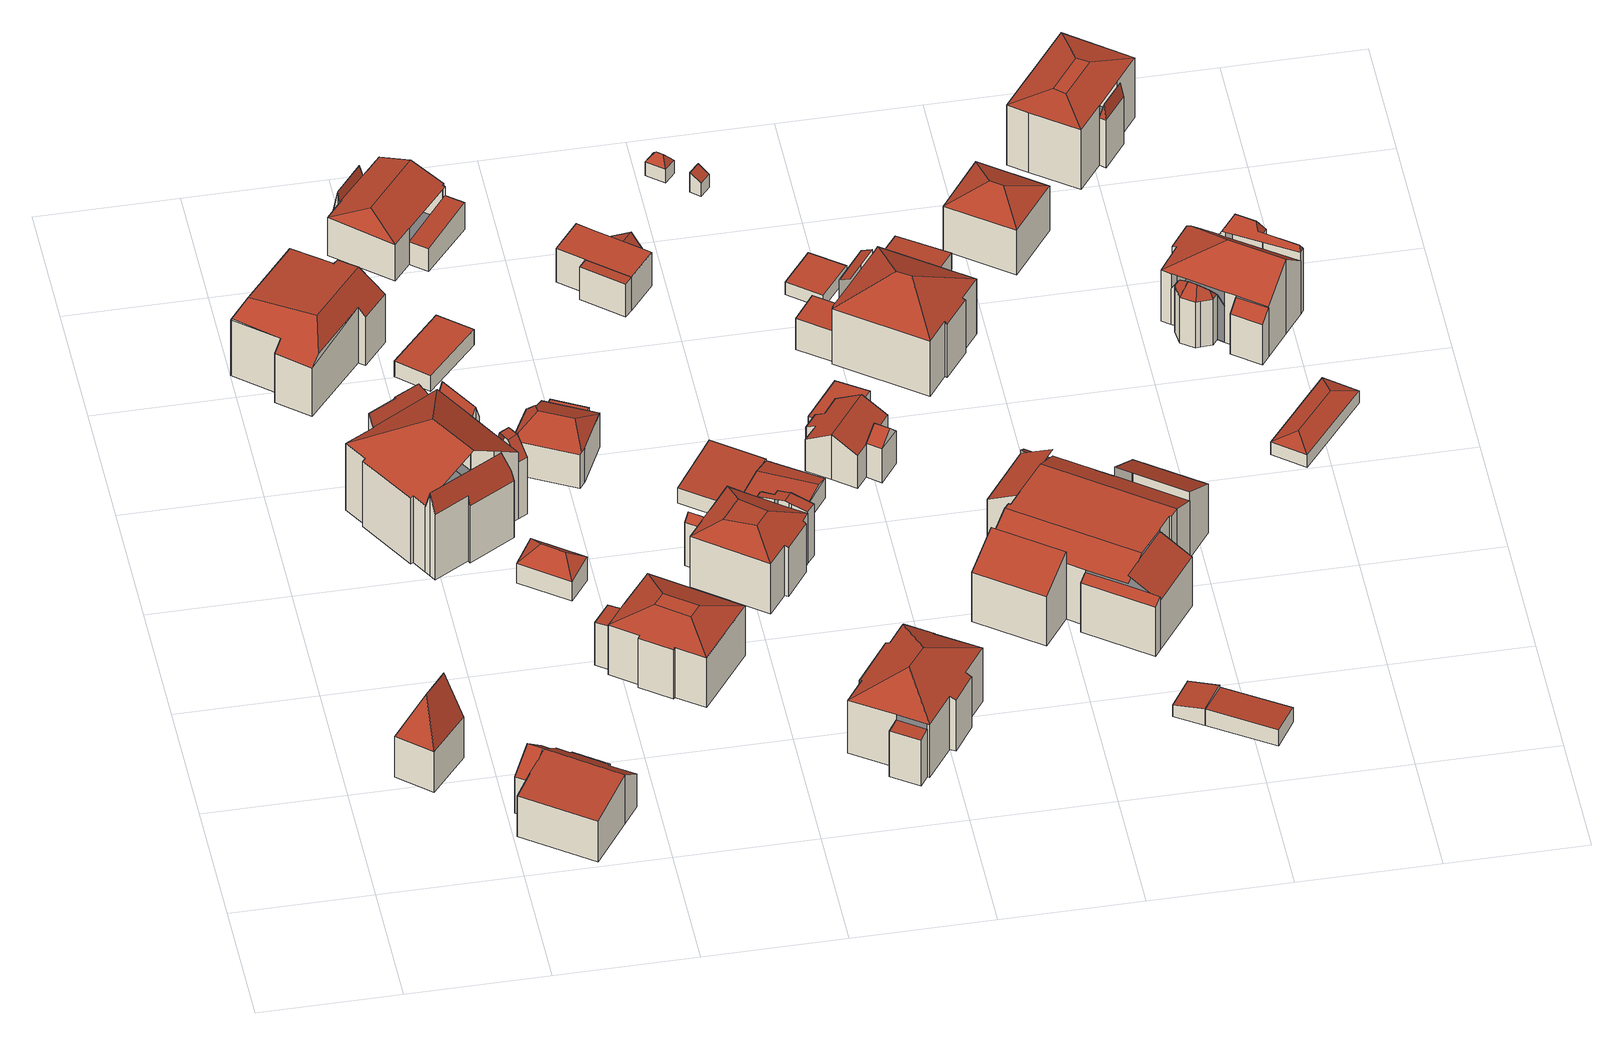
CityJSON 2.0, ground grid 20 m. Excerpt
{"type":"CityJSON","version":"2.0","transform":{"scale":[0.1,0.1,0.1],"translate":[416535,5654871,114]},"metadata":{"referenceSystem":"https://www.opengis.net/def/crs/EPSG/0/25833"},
"CityObjects":{
"building1":{"type":"Building","attributes":{"Dachtyp_tdc":"tdcFreeFormRoof","Gemeindeschluessel":14612000,"Dachneigung":64.94,"QualitaetDacherkennung":1,"Geometrietyp2DReferenz":"3000","measuredHeight":13.66,"function":"31001_9998","roofType":"5000"},"geometry":[{"type":"Solid","lod":"2","boundaries":[[[[0,1,2,3]],[[1,4,5,2]],[[4,6,7,5]],[[6,0,3,7]],[[8,9,6,4]],[[8,4,1]],[[9,8,1,0]],[[9,0,6]],[[3,2,5,7]]]],"semantics":{"surfaces":[{"type":"WallSurface"},{"type":"RoofSurface"},{"type":"GroundSurface"}],"values":[[0,0,0,0,1,1,1,0,2]]}}]},
"building2":{"type":"Building","attributes":{"Gemeindeschluessel":14612000,"Geometrietyp2DReferenz":"3000","function":"31001_9998","roofType":"9999"},"children":["building2-1","building2-2"]},
"building2-1":{"type":"BuildingPart","attributes":{"Dachtyp_tdc":"tdcGableRoof","Dachneigung":42.21,"QualitaetDacherkennung":59,"Geometrietyp2DReferenz":"3000","measuredHeight":9.26,"roofType":"3100"},"parents":["building2"],"geometry":[{"type":"MultiSurface","lod":"2","boundaries":[[[10,11,12,13]],[[11,14,15,12]],[[14,16,17,15]],[[16,18,19,17]],[[20,13,12,15,17,19,21]],[[14,11,10,22,23]],[[23,24,18,16,14]]],"semantics":{"surfaces":[{"type":"WallSurface"},{"type":"GroundSurface"},{"type":"RoofSurface"}],"values":[0,0,0,0,1,2,2]}}]},
"building2-2":{"type":"BuildingPart","attributes":{"Dachtyp_tdc":"tdcGableRoof","Dachneigung":10.33,"QualitaetDacherkennung":26,"Geometrietyp2DReferenz":"3000","measuredHeight":8.69,"roofType":"3100"},"parents":["building2"],"geometry":[{"type":"MultiSurface","lod":"2","boundaries":[[[25,26,27,19,18]],[[26,28,29,27]],[[28,30,31,29]],[[30,32,33,31]],[[32,34,35,33]],[[34,36,37,35]],[[36,38,39,37]],[[38,40,41,39]],[[40,42,10,13,41]],[[36,34,32,30,28,26,25,24,43]],[[43,44,22,42,40,38,36]],[[13,20,21,19,27,29,31,33,35,37,39,41]]],"semantics":{"surfaces":[{"type":"WallSurface"},{"type":"RoofSurface"},{"type":"GroundSurface"}],"values":[0,0,0,0,0,0,0,0,0,1,1,2]}}]},
"building3":{"type":"Building","attributes":{"Dachtyp_tdc":"tdcFreeFormRoof","Gemeindeschluessel":14612000,"Dachneigung":2.99,"QualitaetDacherkennung":47,"Geometrietyp2DReferenz":"3000","measuredHeight":12.77,"function":"31001_9998","roofType":"5000"},"geometry":[{"type":"Solid","lod":"2","boundaries":[[[[45,46,47,48]],[[46,49,50,47]],[[49,51,52,50]],[[51,53,54,52]],[[53,55,56,54]],[[55,57,58,56]],[[57,59,60,58]],[[59,61,62,60]],[[61,63,64,62]],[[63,65,66,64]],[[65,67,68,66]],[[67,69,70,68]],[[69,71,72,70]],[[71,45,48,72]],[[73,55,53,51,49,46,45,74,75]],[[76,61,59,77]],[[63,61,76,78,79,65]],[[67,79,78,75,74,71,69]],[[76,77,57,73,75,78]],[[45,71,74]],[[57,55,73]],[[59,57,77]],[[67,65,79]],[[48,47,50,52,54,56,58,60,62,64,66,68,70,72]]]],"semantics":{"surfaces":[{"type":"WallSurface"},{"type":"RoofSurface"},{"type":"GroundSurface"}],"values":[[0,0,0,0,0,0,0,0,0,0,0,0,0,0,1,1,1,1,1,0,0,0,0,2]]}}]},
"building4":{"type":"Building","attributes":{"Gemeindeschluessel":14612000,"Geometrietyp2DReferenz":"3000","function":"31001_9998","roofType":"9999"},"children":["building4-1","building4-2","building4-3","building4-4","building4-5"]},
"building4-1":{"type":"BuildingPart","attributes":{"Dachtyp_tdc":"tdcFreeFormRoof","Dachneigung":72.94,"QualitaetDacherkennung":24,"Geometrietyp2DReferenz":"3000","measuredHeight":14.84,"roofType":"5000"},"parents":["building4"],"geometry":[{"type":"MultiSurface","lod":"2","boundaries":[[[80,81,82,83]],[[81,84,85,82]],[[84,86,87,85]],[[86,88,89,87]],[[88,90,91,89]],[[90,92,93,91]],[[94,80,83,95]],[[90,88,86,84,81,80,96]],[[80,94,96]],[[94,97,92,90,96]],[[83,82,85,87,89,91,93,98,95]]],"semantics":{"surfaces":[{"type":"WallSurface"},{"type":"RoofSurface"},{"type":"GroundSurface"}],"values":[0,0,0,0,0,0,0,1,1,1,2]}}]},
"building4-2":{"type":"BuildingPart","attributes":{"Dachtyp_tdc":"tdcHipAndGableRoof","Dachneigung":30.31,"QualitaetDacherkennung":46,"Geometrietyp2DReferenz":"3000","measuredHeight":16.79,"roofType":"5000"},"parents":["building4"],"geometry":[{"type":"MultiSurface","lod":"2","boundaries":[[[99,100,94,95,101,102]],[[103,104,105,93,92]],[[104,106,107,105]],[[106,108,109,107]],[[108,110,111,109]],[[110,112,113,111]],[[112,114,115,113]],[[114,116,117,118,115]],[[119,120,121,122,123,124]],[[125,116,114,112,126]],[[112,110,108,106,104,103,127,126]],[[127,100,99,128,129,120,119,125,126]],[[101,95,98,93,105,107,109,111,113,115,118,130,131,123,122]]],"semantics":{"surfaces":[{"type":"WallSurface"},{"type":"RoofSurface"},{"type":"GroundSurface"}],"values":[0,0,0,0,0,0,0,0,0,1,1,1,2]}}]},
"building4-3":{"type":"BuildingPart","attributes":{"Dachtyp_tdc":"tdcFreeFormRoof","Dachneigung":62.61,"QualitaetDacherkennung":7,"Geometrietyp2DReferenz":"3000","measuredHeight":13.7,"roofType":"5000"},"parents":["building4"],"geometry":[{"type":"MultiSurface","lod":"2","boundaries":[[[117,132,133,118]],[[132,134,135,133]],[[134,136,137,135]],[[136,138,139,137]],[[138,140,141,139]],[[140,142,130,141]],[[136,134,132,117,142,143]],[[142,140,143]],[[140,138,136,143]],[[130,118,133,135,137,139,141]]],"semantics":{"surfaces":[{"type":"WallSurface"},{"type":"RoofSurface"},{"type":"GroundSurface"}],"values":[0,0,0,0,0,0,1,1,1,2]}}]},
"building4-4":{"type":"BuildingPart","attributes":{"Dachtyp_tdc":"tdcFreeFormRoof","Dachneigung":71.16,"QualitaetDacherkennung":27,"Geometrietyp2DReferenz":"3000","measuredHeight":12.94,"roofType":"5000"},"parents":["building4"],"geometry":[{"type":"MultiSurface","lod":"2","boundaries":[[[144,124,123,145]],[[146,147,148,130]],[[147,149,150,148]],[[149,151,152,150]],[[151,144,145,152]],[[147,146,153,124,144]],[[144,151,149,147]],[[145,123,131,130,148,150,152]]],"semantics":{"surfaces":[{"type":"WallSurface"},{"type":"RoofSurface"},{"type":"GroundSurface"}],"values":[0,0,0,0,0,1,1,2]}}]},
"building4-5":{"type":"BuildingPart","attributes":{"Dachtyp_tdc":"tdcCutGableRoof","Dachneigung":69.94,"QualitaetDacherkennung":37,"Geometrietyp2DReferenz":"3000","measuredHeight":12.92,"roofType":"9999"},"parents":["building4"],"geometry":[{"type":"MultiSurface","lod":"2","boundaries":[[[121,154,155,122]],[[154,156,157,155]],[[156,102,101,157]],[[154,121,129,158,159]],[[156,154,159,160]],[[102,156,160,161,128]],[[160,159,158,161]],[[122,155,157,101]]],"semantics":{"surfaces":[{"type":"WallSurface"},{"type":"RoofSurface"},{"type":"GroundSurface"}],"values":[0,0,0,1,0,1,1,2]}}]},
"building5":{"type":"Building","attributes":{"Dachtyp_tdc":"tdcHipRoof","Gemeindeschluessel":14612000,"Dachneigung":38.29,"QualitaetDacherkennung":55,"Geometrietyp2DReferenz":"3000","measuredHeight":5.55,"function":"31001_9998","roofType":"3200"},"geometry":[{"type":"Solid","lod":"2","boundaries":[[[[162,163,164,165]],[[163,166,167,164]],[[166,168,169,167]],[[168,162,165,169]],[[166,163,170]],[[162,168,171]],[[163,162,171,170]],[[168,166,170,171]],[[165,164,167,169]]]],"semantics":{"surfaces":[{"type":"WallSurface"},{"type":"RoofSurface"},{"type":"GroundSurface"}],"values":[[0,0,0,0,1,1,1,1,2]]}}]},
"building6":{"type":"Building","attributes":{"Gemeindeschluessel":14612000,"Geometrietyp2DReferenz":"3000","function":"31001_9998","roofType":"9999"},"children":["building6-1","building6-2"]},
"building6-1":{"type":"BuildingPart","attributes":{"Dachtyp_tdc":"tdcPolyFlatRoof","Dachneigung":3.6,"QualitaetDacherkennung":42,"Geometrietyp2DReferenz":"3000","measuredHeight":7.75,"roofType":"2100"},"parents":["building6"],"geometry":[{"type":"MultiSurface","lod":"2","boundaries":[[[172,173,174,175]],[[173,176,177,174]],[[176,178,179,177]],[[176,173,172,178]],[[179,175,174,177]]],"semantics":{"surfaces":[{"type":"WallSurface"},{"type":"RoofSurface"},{"type":"GroundSurface"}],"values":[0,0,0,1,2]}}]},
"building6-2":{"type":"BuildingPart","attributes":{"Dachtyp_tdc":"tdcCutTentRoof","Dachneigung":22.96,"QualitaetDacherkennung":72,"Geometrietyp2DReferenz":"3000","measuredHeight":10.76,"roofType":"9999"},"parents":["building6"],"geometry":[{"type":"MultiSurface","lod":"2","boundaries":[[[180,172,175]],[[181,182,183,184]],[[185,181,184,186]],[[187,188,189,190,191,185,186,192]],[[182,193,180,187,192,183]],[[192,186,184,183]],[[179,194,195,196,197,198,199,200,201,175]],[[193,179,178]],[[193,182,194,179]],[[182,181,195,194]],[[181,185,196,195]],[[185,191,197,196]],[[191,190,198,197]],[[190,189,199,198]],[[189,188,200,199]],[[188,187,201,200]],[[187,180,175,201]]],"semantics":{"surfaces":[{"type":"WallSurface"},{"type":"RoofSurface"},{"type":"GroundSurface"}],"values":[0,1,1,1,1,1,2,0,0,0,0,0,0,0,0,0,0]}}]},
"building7":{"type":"Building","attributes":{"Dachtyp_tdc":"tdcPolyFlatRoof","Gemeindeschluessel":14612000,"Dachneigung":0,"QualitaetDacherkennung":48,"Geometrietyp2DReferenz":"3000","measuredHeight":2.87,"function":"31001_9998","roofType":"1000"},"geometry":[{"type":"Solid","lod":"2","boundaries":[[[[202,203,204,205]],[[203,206,207,204]],[[206,208,209,207]],[[208,202,205,209]],[[208,206,203,202]],[[205,204,207,209]]]],"semantics":{"surfaces":[{"type":"WallSurface"},{"type":"RoofSurface"},{"type":"GroundSurface"}],"values":[[0,0,0,0,1,2]]}}]},
"building8":{"type":"Building","attributes":{"Dachtyp_tdc":"tdcFreeFormRoof","Gemeindeschluessel":14612000,"Dachneigung":25.02,"QualitaetDacherkennung":80,"Geometrietyp2DReferenz":"3000","measuredHeight":8.04,"function":"31001_9998","roofType":"5000"},"geometry":[{"type":"Solid","lod":"2","boundaries":[[[[210,211,212,213]],[[211,214,215,212]],[[214,216,217,215]],[[216,218,219,217]],[[218,220,221,219]],[[220,222,223,221]],[[222,224,225,223]],[[224,226,227,225]],[[226,210,213,227]],[[228,229,211,210]],[[230,224,231,232]],[[226,230,232,228,210]],[[231,222,220,218,216,214,229,228,232]],[[224,222,231]],[[214,211,229]],[[226,224,230]],[[213,212,215,217,219,221,223,225,227]]]],"semantics":{"surfaces":[{"type":"WallSurface"},{"type":"RoofSurface"},{"type":"GroundSurface"}],"values":[[0,0,0,0,0,0,0,0,0,1,1,1,1,0,0,0,2]]}}]},
"building9":{"type":"Building","attributes":{"Gemeindeschluessel":14612000,"Geometrietyp2DReferenz":"3000","function":"31001_9998","roofType":"9999"},"children":["building9-1","building9-2","building9-3"]},
"building9-1":{"type":"BuildingPart","attributes":{"Dachtyp_tdc":"tdcHipAndGableRoof","Dachneigung":20.29,"QualitaetDacherkennung":56,"Geometrietyp2DReferenz":"3000","measuredHeight":8.34,"roofType":"5000"},"parents":["building9"],"geometry":[{"type":"MultiSurface","lod":"2","boundaries":[[[233,234,235,236]],[[234,237,238,235]],[[237,239,240,238]],[[239,241,242,240]],[[241,243,244,245,242]],[[246,247,248,249,250]],[[247,251,252,248]],[[251,253,254,252]],[[253,255,254]],[[251,247,256]],[[247,246,243,241,239,237,256]],[[237,234,233,253,251,256]],[[235,238,240,242,245,249,248,252,254,236]]],"semantics":{"surfaces":[{"type":"WallSurface"},{"type":"RoofSurface"},{"type":"GroundSurface"}],"values":[0,0,0,0,0,0,0,0,0,1,1,1,2]}}]},
"building9-2":{"type":"BuildingPart","attributes":{"Dachtyp_tdc":"tdcPolyFlatRoof","Dachneigung":5.18,"QualitaetDacherkennung":57,"Geometrietyp2DReferenz":"3000","measuredHeight":4.78,"roofType":"2100"},"parents":["building9"],"geometry":[{"type":"MultiSurface","lod":"2","boundaries":[[[244,257,258,245]],[[257,259,260,258]],[[259,250,249,260]],[[259,257,244,250]],[[249,245,258,260]]],"semantics":{"surfaces":[{"type":"WallSurface"},{"type":"RoofSurface"},{"type":"GroundSurface"}],"values":[0,0,0,1,2]}}]},
"building9-3":{"type":"BuildingPart","attributes":{"Dachtyp_tdc":"tdcFreeFormRoof","Dachneigung":79.82,"QualitaetDacherkennung":24,"Geometrietyp2DReferenz":"3000","measuredHeight":8.12,"roofType":"5000"},"parents":["building9"],"geometry":[{"type":"MultiSurface","lod":"2","boundaries":[[[261,262,263,264]],[[262,265,266,263]],[[265,267,236,266]],[[255,268,254]],[[268,261,264,254]],[[267,265,269]],[[265,262,261,269]],[[261,268,255,267,269]],[[264,263,266,236,254]]],"semantics":{"surfaces":[{"type":"WallSurface"},{"type":"RoofSurface"},{"type":"GroundSurface"}],"values":[0,0,0,0,0,1,1,1,2]}}]},
"building10":{"type":"Building","attributes":{"Dachtyp_tdc":"tdcPolyFlatRoof","Gemeindeschluessel":14612000,"Dachneigung":0,"QualitaetDacherkennung":52,"Geometrietyp2DReferenz":"3000","measuredHeight":3.42,"function":"31001_9998","roofType":"1000"},"geometry":[{"type":"Solid","lod":"2","boundaries":[[[[270,271,272,217]],[[271,273,274,272]],[[273,275,221,274]],[[275,276,219,221]],[[276,270,217,219]],[[276,275,273,271,270]],[[217,272,274,221,219]]]],"semantics":{"surfaces":[{"type":"WallSurface"},{"type":"RoofSurface"},{"type":"GroundSurface"}],"values":[[0,0,0,0,0,1,2]]}}]},
"building11":{"type":"Building","attributes":{"Gemeindeschluessel":14612000,"Geometrietyp2DReferenz":"3000","function":"31001_9998","roofType":"9999"},"children":["building11-1","building11-2","building11-3"]},
"building11-1":{"type":"BuildingPart","attributes":{"Dachtyp_tdc":"tdcCutTentRoof","Dachneigung":25.96,"QualitaetDacherkennung":70,"Geometrietyp2DReferenz":"3000","measuredHeight":10.88,"roofType":"9999"},"parents":["building11"],"geometry":[{"type":"MultiSurface","lod":"2","boundaries":[[[277,278,279,280]],[[278,281,282,279]],[[281,283,284,282]],[[283,285,286,284]],[[285,287,286]],[[288,289,290]],[[288,291,292,289]],[[291,293,294,292]],[[281,278,277,295,296,297,298,299]],[[283,281,299,300]],[[291,288,285,283,300,301]],[[297,302,293,291,301,298]],[[301,300,299,298]],[[303,304,280,279,282,284,286,289,292,294,305,306]],[[297,296,303,306]],[[296,295,304,303]],[[295,277,280,304]]],"semantics":{"surfaces":[{"type":"WallSurface"},{"type":"RoofSurface"},{"type":"GroundSurface"}],"values":[0,0,0,0,0,0,0,0,1,1,1,1,1,2,0,0,0]}}]},
"building11-2":{"type":"BuildingPart","attributes":{"Dachtyp_tdc":"tdcGableRoof","Dachneigung":10.51,"QualitaetDacherkennung":37,"Geometrietyp2DReferenz":"3000","measuredHeight":9.85,"roofType":"3100"},"parents":["building11"],"geometry":[{"type":"MultiSurface","lod":"2","boundaries":[[[307,308,309,310]],[[308,311,312,309]],[[311,313,314,312]],[[313,315,316,314]],[[315,317,318,316]],[[317,319,306,318]],[[320,321,322,294,293]],[[321,307,310,322]],[[323,319,317,315]],[[315,313,311,308,307,321,320,323]],[[310,309,312,314,316,318,306,305,294,322]]],"semantics":{"surfaces":[{"type":"WallSurface"},{"type":"RoofSurface"},{"type":"GroundSurface"}],"values":[0,0,0,0,0,0,0,0,1,1,2]}}]},
"building11-3":{"type":"BuildingPart","attributes":{"Dachtyp_tdc":"tdcGableRoof","Dachneigung":56.77,"QualitaetDacherkennung":5,"Geometrietyp2DReferenz":"3000","measuredHeight":8.86,"roofType":"3100"},"parents":["building11"],"geometry":[{"type":"MultiSurface","lod":"2","boundaries":[[[287,324,325,286]],[[324,326,327,325]],[[326,290,289,327]],[[326,324,328]],[[324,287,329,328]],[[290,326,328,329]],[[286,325,327,289]]],"semantics":{"surfaces":[{"type":"WallSurface"},{"type":"RoofSurface"},{"type":"GroundSurface"}],"values":[0,0,0,0,1,1,2]}}]},
"building12":{"type":"Building","attributes":{"Dachtyp_tdc":"tdcPolyFlatRoof","Gemeindeschluessel":14612000,"Dachneigung":5.44,"QualitaetDacherkennung":66,"Geometrietyp2DReferenz":"3000","measuredHeight":3.6,"function":"31001_9998","roofType":"2100"},"geometry":[{"type":"Solid","lod":"2","boundaries":[[[[330,331,332,333]],[[331,334,335,332]],[[334,336,337,335]],[[336,330,333,337]],[[336,334,331,330]],[[333,332,335,337]]]],"semantics":{"surfaces":[{"type":"WallSurface"},{"type":"RoofSurface"},{"type":"GroundSurface"}],"values":[[0,0,0,0,1,2]]}}]},
"building13":{"type":"Building","attributes":{"Gemeindeschluessel":14612000,"Geometrietyp2DReferenz":"3000","function":"31001_9998","roofType":"9999"},"children":["building13-1","building13-2"]},
"building13-1":{"type":"BuildingPart","attributes":{"Dachtyp_tdc":"tdcPolyFlatRoof","Dachneigung":7.94,"QualitaetDacherkennung":69,"Geometrietyp2DReferenz":"3000","measuredHeight":8.44,"roofType":"2100"},"parents":["building13"],"geometry":[{"type":"MultiSurface","lod":"2","boundaries":[[[338,339,340,341]],[[339,342,343,340]],[[342,344,345,343]],[[344,342,339,338]],[[341,340,343,345]]],"semantics":{"surfaces":[{"type":"WallSurface"},{"type":"RoofSurface"},{"type":"GroundSurface"}],"values":[0,0,0,1,2]}}]},
"building13-2":{"type":"BuildingPart","attributes":{"Dachtyp_tdc":"tdcHipRoof","Dachneigung":27.23,"QualitaetDacherkennung":83,"Geometrietyp2DReferenz":"3000","measuredHeight":12.5,"roofType":"3200"},"parents":["building13"],"geometry":[{"type":"MultiSurface","lod":"2","boundaries":[[[346,347,348,349]],[[347,350,351,348]],[[350,352,353,351]],[[352,354,355,353]],[[354,356,357,355]],[[356,358,359,357]],[[358,360,361,359]],[[360,362,363,361]],[[362,364,365,363]],[[364,366,367,365]],[[366,368,369,367]],[[368,370,338,341,369]],[[371,372,373,345,344]],[[372,374,375,373]],[[374,376,377,375]],[[376,346,349,377]],[[372,371,370,368,378]],[[358,356,354,352,350,379]],[[368,366,364,362,360,358,379,378]],[[350,347,346,376,374,372,378,379]],[[349,348,351,353,355,357,359,361,363,365,367,369,341,345,373,375,377]]],"semantics":{"surfaces":[{"type":"WallSurface"},{"type":"RoofSurface"},{"type":"GroundSurface"}],"values":[0,0,0,0,0,0,0,0,0,0,0,0,0,0,0,0,1,1,1,1,2]}}]},
"building14":{"type":"Building","attributes":{"Gemeindeschluessel":14612000,"Geometrietyp2DReferenz":"3000","function":"31001_9998","roofType":"9999"},"children":["building14-1","building14-2"]},
"building14-1":{"type":"BuildingPart","attributes":{"Dachtyp_tdc":"tdcPolyFlatRoof","Dachneigung":0,"QualitaetDacherkennung":73,"Geometrietyp2DReferenz":"3000","measuredHeight":6.03,"roofType":"1000"},"parents":["building14"],"geometry":[{"type":"MultiSurface","lod":"2","boundaries":[[[380,381,382,383,384]],[[381,385,386,382]],[[381,380,387,388,389,390,385]],[[386,391,392,393,394,383,382]],[[385,390,391,386]],[[390,389,392,391]],[[389,388,393,392]],[[388,387,395,394,393]]],"semantics":{"surfaces":[{"type":"WallSurface"},{"type":"RoofSurface"},{"type":"GroundSurface"}],"values":[0,0,1,2,0,0,0,0]}}]},
"building14-2":{"type":"BuildingPart","attributes":{"Dachtyp_tdc":"tdcPolyFlatRoof","Dachneigung":4.09,"QualitaetDacherkennung":61,"Geometrietyp2DReferenz":"3000","measuredHeight":5.89,"roofType":"2100"},"parents":["building14"],"geometry":[{"type":"MultiSurface","lod":"2","boundaries":[[[395,396,397,394]],[[396,398,399,397]],[[398,384,383,399]],[[384,398,396,395]],[[394,397,399,383]]],"semantics":{"surfaces":[{"type":"WallSurface"},{"type":"RoofSurface"},{"type":"GroundSurface"}],"values":[0,0,0,1,2]}}]},
"building15":{"type":"Building","attributes":{"Dachtyp_tdc":"tdcGableRoof","Gemeindeschluessel":14612000,"Dachneigung":10.61,"QualitaetDacherkennung":51,"Geometrietyp2DReferenz":"3000","measuredHeight":3.79,"function":"31001_9998","roofType":"3100"},"geometry":[{"type":"Solid","lod":"2","boundaries":[[[[400,331,401,402]],[[331,403,404,401]],[[403,405,406,404]],[[405,400,402,406]],[[403,331,407]],[[400,405,408]],[[331,400,408,407]],[[405,403,407,408]],[[402,401,404,406]]]],"semantics":{"surfaces":[{"type":"WallSurface"},{"type":"RoofSurface"},{"type":"GroundSurface"}],"values":[[0,0,0,0,0,0,1,1,2]]}}]},
"building16":{"type":"Building","attributes":{"Dachtyp_tdc":"tdcGableRoof","Gemeindeschluessel":14612000,"Dachneigung":32.38,"QualitaetDacherkennung":9,"Geometrietyp2DReferenz":"3000","measuredHeight":4.55,"function":"31001_9998","roofType":"3100"},"geometry":[{"type":"Solid","lod":"2","boundaries":[[[[409,410,411,412]],[[410,413,414,411]],[[413,415,416,414]],[[415,409,412,416]],[[413,410,417]],[[409,415,418]],[[410,409,418,417]],[[415,413,417,418]],[[412,411,414,416]]]],"semantics":{"surfaces":[{"type":"WallSurface"},{"type":"RoofSurface"},{"type":"GroundSurface"}],"values":[[0,0,0,0,0,0,1,1,2]]}}]},
"building17":{"type":"Building","attributes":{"Gemeindeschluessel":14612000,"Geometrietyp2DReferenz":"3000","function":"31001_9998","roofType":"9999"},"children":["building17-1","building17-2"]},
"building17-1":{"type":"BuildingPart","attributes":{"Dachtyp_tdc":"tdcGableRoof","Dachneigung":37.17,"QualitaetDacherkennung":19,"Geometrietyp2DReferenz":"3000","measuredHeight":7.78,"roofType":"3100"},"parents":["building17"],"geometry":[{"type":"MultiSurface","lod":"2","boundaries":[[[419,420,421,422]],[[419,423,424,420]],[[423,425,426,427,424]],[[423,419,428]],[[422,425,429]],[[419,422,429,428]],[[425,423,428,429]],[[421,420,424,427]]],"semantics":{"surfaces":[{"type":"WallSurface"},{"type":"RoofSurface"},{"type":"GroundSurface"}],"values":[0,0,0,0,0,1,1,2]}}]},
"building17-2":{"type":"BuildingPart","attributes":{"Dachtyp_tdc":"tdcGableRoof","Dachneigung":30.47,"QualitaetDacherkennung":69,"Geometrietyp2DReferenz":"3000","measuredHeight":7.92,"roofType":"3100"},"parents":["building17"],"geometry":[{"type":"MultiSurface","lod":"2","boundaries":[[[430,431,432,433]],[[431,434,435,432]],[[434,436,437,435]],[[436,438,439,437]],[[438,440,441,439]],[[440,442,443,441]],[[442,444,445,443]],[[444,422,421,445]],[[426,446,447,427]],[[446,448,449,447]],[[448,450,451,449]],[[450,452,453,451]],[[452,430,433,453]],[[448,446,426,422,444,442]],[[442,440,438,436,434,431,430,452,450,448]],[[433,432,435,437,439,441,443,445,421,427,447,449,451,453]]],"semantics":{"surfaces":[{"type":"WallSurface"},{"type":"RoofSurface"},{"type":"GroundSurface"}],"values":[0,0,0,0,0,0,0,0,0,0,0,0,0,1,1,2]}}]},
"building18":{"type":"Building","attributes":{"Dachtyp_tdc":"tdcPolyFlatRoof","Gemeindeschluessel":14612000,"Dachneigung":2.79,"QualitaetDacherkennung":71,"Geometrietyp2DReferenz":"3000","measuredHeight":2.52,"function":"31001_9998","roofType":"2100"},"geometry":[{"type":"Solid","lod":"2","boundaries":[[[[454,455,456,457]],[[455,458,459,456]],[[458,460,461,459]],[[460,462,463,461]],[[462,464,465,463]],[[464,454,457,465]],[[464,462,460,458,455,454]],[[457,456,459,461,463,465]]]],"semantics":{"surfaces":[{"type":"WallSurface"},{"type":"RoofSurface"},{"type":"GroundSurface"}],"values":[[0,0,0,0,0,0,1,2]]}}]},
"building19":{"type":"Building","attributes":{"Dachtyp_tdc":"tdcFreeFormRoof","Gemeindeschluessel":14612000,"Dachneigung":51.67,"QualitaetDacherkennung":21,"Geometrietyp2DReferenz":"3000","measuredHeight":3.74,"function":"31001_9998","roofType":"5000"},"geometry":[{"type":"Solid","lod":"2","boundaries":[[[[466,467,468,469]],[[467,470,471,468]],[[470,472,473,471]],[[472,466,469,473]],[[474,472,470]],[[475,474,470,467]],[[475,467,466]],[[474,475,466,472]],[[469,468,471,473]]]],"semantics":{"surfaces":[{"type":"WallSurface"},{"type":"RoofSurface"},{"type":"GroundSurface"}],"values":[[0,0,0,0,1,1,1,1,2]]}}]},
"building20":{"type":"Building","attributes":{"Dachtyp_tdc":"tdcPolyFlatRoof","Gemeindeschluessel":14612000,"Dachneigung":31.21,"QualitaetDacherkennung":30,"Geometrietyp2DReferenz":"3000","measuredHeight":3.35,"function":"31001_9998","roofType":"2100"},"geometry":[{"type":"Solid","lod":"2","boundaries":[[[[476,477,478,479]],[[477,480,481,478]],[[480,482,483,481]],[[482,476,479,483]],[[482,480,477,476]],[[479,478,481,483]]]],"semantics":{"surfaces":[{"type":"WallSurface"},{"type":"RoofSurface"},{"type":"GroundSurface"}],"values":[[0,0,0,0,1,2]]}}]},
"building21":{"type":"Building","attributes":{"Dachtyp_tdc":"tdcPolyFlatRoof","Gemeindeschluessel":14612000,"Dachneigung":0,"QualitaetDacherkennung":79,"Geometrietyp2DReferenz":"3000","measuredHeight":2.23,"function":"31001_9998","roofType":"1000"},"geometry":[{"type":"Solid","lod":"2","boundaries":[[[[484,485,486,487]],[[485,488,489,486]],[[488,490,491,489]],[[490,484,487,491]],[[490,488,485,484]],[[487,486,489,491]]]],"semantics":{"surfaces":[{"type":"WallSurface"},{"type":"RoofSurface"},{"type":"GroundSurface"}],"values":[[0,0,0,0,1,2]]}}]},
"building22":{"type":"Building","attributes":{"Gemeindeschluessel":14612000,"Geometrietyp2DReferenz":"3000","function":"31001_9998","roofType":"9999"},"children":["building22-1","building22-2","building22-3"]},
"building22-1":{"type":"BuildingPart","attributes":{"Dachtyp_tdc":"tdcPolyFlatRoof","Dachneigung":28.58,"QualitaetDacherkennung":44,"Geometrietyp2DReferenz":"3000","measuredHeight":10.66,"roofType":"2100"},"parents":["building22"],"geometry":[{"type":"MultiSurface","lod":"2","boundaries":[[[492,493,494,495,496]],[[497,492,496,498,499]],[[497,500,493,492]],[[496,495,501,498]]],"semantics":{"surfaces":[{"type":"WallSurface"},{"type":"RoofSurface"},{"type":"GroundSurface"}],"values":[0,0,1,2]}}]},
"building22-2":{"type":"BuildingPart","attributes":{"Dachtyp_tdc":"tdcFreeFormRoof","Dachneigung":27.8,"QualitaetDacherkennung":71,"Geometrietyp2DReferenz":"3000","measuredHeight":13.36,"roofType":"5000"},"parents":["building22"],"geometry":[{"type":"MultiSurface","lod":"2","boundaries":[[[502,503,504,505]],[[503,506,507,504]],[[506,508,509,507]],[[508,510,511,509]],[[510,512,513,511]],[[512,514,513]],[[494,515,516,495]],[[515,517,518,516]],[[517,519,520,518]],[[519,502,505,520]],[[515,494,521,512,510,522]],[[510,508,523,522]],[[508,506,503,502,519,517,523]],[[517,515,522,523]],[[505,504,507,509,511,513,501,495,516,518,520]]],"semantics":{"surfaces":[{"type":"WallSurface"},{"type":"RoofSurface"},{"type":"GroundSurface"}],"values":[0,0,0,0,0,0,0,0,0,0,1,1,1,1,2]}}]},
"building22-3":{"type":"BuildingPart","attributes":{"Dachtyp_tdc":"tdcPolyFlatRoof","Dachneigung":0,"QualitaetDacherkennung":43,"Geometrietyp2DReferenz":"3000","measuredHeight":5.5,"roofType":"1000"},"parents":["building22"],"geometry":[{"type":"MultiSurface","lod":"2","boundaries":[[[514,524,525,513]],[[524,526,527,525]],[[526,499,498,527]],[[528,499,526,524,514]],[[513,525,527,498,501]]],"semantics":{"surfaces":[{"type":"WallSurface"},{"type":"RoofSurface"},{"type":"GroundSurface"}],"values":[0,0,0,1,2]}}]},
"building23":{"type":"Building","attributes":{"Gemeindeschluessel":14612000,"Geometrietyp2DReferenz":"3000","function":"31001_9998","roofType":"9999"},"children":["building23-1","building23-2","building23-3","building23-4","building23-5","building23-6","building23-7"]},
"building23-1":{"type":"BuildingPart","attributes":{"Dachtyp_tdc":"tdcCutGableRoof","Dachneigung":1.27,"QualitaetDacherkennung":23,"Geometrietyp2DReferenz":"3000","measuredHeight":12.04,"roofType":"9999"},"parents":["building23"],"geometry":[{"type":"MultiSurface","lod":"2","boundaries":[[[529,530,531,532,533]],[[534,535,536,537]],[[535,538,539,536]],[[538,540,541,539]],[[540,542,543,544,541]],[[545,546,547,548,549]],[[550,551,552,553]],[[551,554,555,552]],[[554,556,557,555]],[[556,558,559,560,557]],[[551,550,546,545,561,562,563]],[[535,534,530,529,564,565,566]],[[563,542,540,538,535,566,558,556,554,551]],[[560,567,568,532,531,537,536,539,541,544,569,570,548,547,553,552,555,557]]],"semantics":{"surfaces":[{"type":"WallSurface"},{"type":"RoofSurface"},{"type":"GroundSurface"}],"values":[0,0,0,0,0,0,0,0,0,0,1,1,1,2]}}]},
"building23-2":{"type":"BuildingPart","attributes":{"Dachtyp_tdc":"tdcPolyFlatRoof","Dachneigung":29.14,"QualitaetDacherkennung":58,"Geometrietyp2DReferenz":"3000","measuredHeight":11.81,"roofType":"2100"},"parents":["building23"],"geometry":[{"type":"MultiSurface","lod":"2","boundaries":[[[571,572,573,547,546]],[[572,574,575,573]],[[574,576,577,575]],[[576,578,550,553,577]],[[578,576,574,572,571]],[[547,573,575,577,553]]],"semantics":{"surfaces":[{"type":"WallSurface"},{"type":"RoofSurface"},{"type":"GroundSurface"}],"values":[0,0,0,0,1,2]}}]},
"building23-3":{"type":"BuildingPart","attributes":{"Dachtyp_tdc":"tdcPolyFlatRoof","Dachneigung":29.27,"QualitaetDacherkennung":58,"Geometrietyp2DReferenz":"3000","measuredHeight":12.01,"roofType":"2100"},"parents":["building23"],"geometry":[{"type":"MultiSurface","lod":"2","boundaries":[[[579,580,581,531,530]],[[580,582,583,581]],[[582,584,534,537,583]],[[584,582,580,579]],[[531,581,583,537]]],"semantics":{"surfaces":[{"type":"WallSurface"},{"type":"RoofSurface"},{"type":"GroundSurface"}],"values":[0,0,0,1,2]}}]},
"building23-4":{"type":"BuildingPart","attributes":{"Dachtyp_tdc":"tdcPolyFlatRoof","Dachneigung":29.16,"QualitaetDacherkennung":55,"Geometrietyp2DReferenz":"3000","measuredHeight":11.38,"roofType":"2100"},"parents":["building23"],"geometry":[{"type":"MultiSurface","lod":"2","boundaries":[[[543,585,586,544]],[[585,587,588,586]],[[585,543,589,562,590,591,587]],[[588,570,569,544,586]]],"semantics":{"surfaces":[{"type":"WallSurface"},{"type":"RoofSurface"},{"type":"GroundSurface"}],"values":[0,0,1,2]}}]},
"building23-5":{"type":"BuildingPart","attributes":{"Dachtyp_tdc":"tdcPolyFlatRoof","Dachneigung":29.02,"QualitaetDacherkennung":60,"Geometrietyp2DReferenz":"3000","measuredHeight":9.49,"roofType":"2100"},"parents":["building23"],"geometry":[{"type":"MultiSurface","lod":"2","boundaries":[[[592,593,594,595,596]],[[593,597,598,594]],[[597,533,532,598]],[[533,597,593,592,599,600]],[[595,594,598,532,568]]],"semantics":{"surfaces":[{"type":"WallSurface"},{"type":"RoofSurface"},{"type":"GroundSurface"}],"values":[0,0,0,1,2]}}]},
"building23-6":{"type":"BuildingPart","attributes":{"Dachtyp_tdc":"tdcPolyFlatRoof","Dachneigung":29.88,"QualitaetDacherkennung":69,"Geometrietyp2DReferenz":"3000","measuredHeight":11.45,"roofType":"2100"},"parents":["building23"],"geometry":[{"type":"MultiSurface","lod":"2","boundaries":[[[559,601,602,560]],[[601,596,595,602]],[[601,559,603,565,604,599,596]],[[595,568,567,560,602]]],"semantics":{"surfaces":[{"type":"WallSurface"},{"type":"RoofSurface"},{"type":"GroundSurface"}],"values":[0,0,1,2]}}]},
"building23-7":{"type":"BuildingPart","attributes":{"Dachtyp_tdc":"tdcPolyFlatRoof","Dachneigung":28.65,"QualitaetDacherkennung":37,"Geometrietyp2DReferenz":"3000","measuredHeight":9.28,"roofType":"2100"},"parents":["building23"],"geometry":[{"type":"MultiSurface","lod":"2","boundaries":[[[605,549,548,606]],[[607,608,609,588,587]],[[608,605,606,609]],[[608,607,591,610,549,605]],[[606,548,570,588,609]]],"semantics":{"surfaces":[{"type":"WallSurface"},{"type":"RoofSurface"},{"type":"GroundSurface"}],"values":[0,0,0,1,2]}}]},
"building24":{"type":"Building","attributes":{"Dachtyp_tdc":"tdcPolyFlatRoof","Gemeindeschluessel":14612000,"Dachneigung":10.19,"QualitaetDacherkennung":56,"Geometrietyp2DReferenz":"3000","measuredHeight":2.93,"function":"31001_9998","roofType":"2100"},"geometry":[{"type":"Solid","lod":"2","boundaries":[[[[611,612,613,614]],[[612,615,616,613]],[[615,617,618,616]],[[617,611,614,618]],[[617,615,612,611]],[[614,613,616,618]]]],"semantics":{"surfaces":[{"type":"WallSurface"},{"type":"RoofSurface"},{"type":"GroundSurface"}],"values":[[0,0,0,0,1,2]]}}]},
"building25":{"type":"Building","attributes":{"Dachtyp_tdc":"tdcPolyFlatRoof","Gemeindeschluessel":14612000,"Dachneigung":3.56,"QualitaetDacherkennung":68,"Geometrietyp2DReferenz":"3000","measuredHeight":2.96,"function":"31001_9998","roofType":"2100"},"geometry":[{"type":"Solid","lod":"2","boundaries":[[[[619,620,621,622]],[[620,611,614,621]],[[611,623,618,614]],[[623,619,622,618]],[[623,611,620,619]],[[622,621,614,618]]]],"semantics":{"surfaces":[{"type":"WallSurface"},{"type":"RoofSurface"},{"type":"GroundSurface"}],"values":[[0,0,0,0,1,2]]}}]},
"building26":{"type":"Building","attributes":{"Dachtyp_tdc":"tdcPolyFlatRoof","Gemeindeschluessel":14612000,"Dachneigung":2.85,"QualitaetDacherkennung":73,"Geometrietyp2DReferenz":"3000","measuredHeight":2.98,"function":"31001_9998","roofType":"2100"},"geometry":[{"type":"Solid","lod":"2","boundaries":[[[[624,625,626,627]],[[625,628,629,626]],[[628,630,631,629]],[[630,624,627,631]],[[630,628,625,624]],[[627,626,629,631]]]],"semantics":{"surfaces":[{"type":"WallSurface"},{"type":"RoofSurface"},{"type":"GroundSurface"}],"values":[[0,0,0,0,1,2]]}}]},
"building27":{"type":"Building","attributes":{"Dachtyp_tdc":"tdcFreeFormRoof","Gemeindeschluessel":14612000,"Dachneigung":24.59,"QualitaetDacherkennung":76,"Geometrietyp2DReferenz":"3000","measuredHeight":10.13,"function":"31001_9998","roofType":"5000"},"geometry":[{"type":"Solid","lod":"2","boundaries":[[[[632,633,634,635]],[[633,636,637,634]],[[636,638,639,637]],[[638,632,635,639]],[[640,641,638,636]],[[640,636,633]],[[641,640,633,632]],[[641,632,638]],[[635,634,637,639]]]],"semantics":{"surfaces":[{"type":"WallSurface"},{"type":"RoofSurface"},{"type":"GroundSurface"}],"values":[[0,0,0,0,1,1,1,1,2]]}}]},
"building28":{"type":"Building","attributes":{"Gemeindeschluessel":14612000,"Geometrietyp2DReferenz":"3000","function":"31001_9998","roofType":"9999"},"children":["building28-1","building28-2"]},
"building28-1":{"type":"BuildingPart","attributes":{"Dachtyp_tdc":"tdcCutTentRoof","Dachneigung":12.73,"QualitaetDacherkennung":55,"Geometrietyp2DReferenz":"3000","measuredHeight":11.71,"roofType":"9999"},"parents":["building28"],"geometry":[{"type":"MultiSurface","lod":"2","boundaries":[[[642,643,644,645,646]],[[647,648,649,650,651]],[[648,652,653,649]],[[652,654,655,653]],[[654,656,657,655]],[[656,658,659,657]],[[658,660,661,659]],[[660,642,646,661]],[[648,647,643,642,660,662,663]],[[654,652,648,663,664]],[[658,656,654,664,665]],[[660,658,665,662]],[[665,664,663,662]],[[646,645,650,649,653,655,657,659,661]]],"semantics":{"surfaces":[{"type":"WallSurface"},{"type":"RoofSurface"},{"type":"GroundSurface"}],"values":[0,0,0,0,0,0,0,0,1,1,1,1,1,2]}}]},
"building28-2":{"type":"BuildingPart","attributes":{"Dachtyp_tdc":"tdcFreeFormRoof","Dachneigung":76.99,"QualitaetDacherkennung":22,"Geometrietyp2DReferenz":"3000","measuredHeight":10.63,"roofType":"5000"},"parents":["building28"],"geometry":[{"type":"MultiSurface","lod":"2","boundaries":[[[644,666,667,645]],[[666,668,669,667]],[[668,670,671,669]],[[672,670,668]],[[673,672,668,666]],[[673,666,644]],[[672,673,644,670]],[[645,667,669,671]]],"semantics":{"surfaces":[{"type":"WallSurface"},{"type":"RoofSurface"},{"type":"GroundSurface"}],"values":[0,0,0,1,1,0,1,2]}}]},
"building29":{"type":"Building","attributes":{"Dachtyp_tdc":"tdcFreeFormRoof","Gemeindeschluessel":14612000,"Dachneigung":19.84,"QualitaetDacherkennung":27,"Geometrietyp2DReferenz":"3000","measuredHeight":3.17,"function":"31001_9998","roofType":"5000"},"geometry":[{"type":"Solid","lod":"2","boundaries":[[[[674,675,676,677]],[[675,678,679,676]],[[678,680,681,679]],[[680,674,677,681]],[[682,683,680,678]],[[682,678,675]],[[683,682,675,674]],[[683,674,680]],[[677,676,679,681]]]],"semantics":{"surfaces":[{"type":"WallSurface"},{"type":"RoofSurface"},{"type":"GroundSurface"}],"values":[[0,0,0,0,1,1,1,1,2]]}}]},
"building30":{"type":"Building","attributes":{"Gemeindeschluessel":14612000,"Geometrietyp2DReferenz":"3000","function":"31001_9998","roofType":"9999"},"children":["building30-1","building30-2","building30-3","building30-4"]},
"building30-1":{"type":"BuildingPart","attributes":{"Dachtyp_tdc":"tdcPolyFlatRoof","Dachneigung":41.67,"QualitaetDacherkennung":58,"Geometrietyp2DReferenz":"3000","measuredHeight":8.66,"roofType":"2100"},"parents":["building30"],"geometry":[{"type":"MultiSurface","lod":"2","boundaries":[[[684,685,686,687]],[[688,689,690,691]],[[689,684,687,690]],[[689,688,685,684]],[[687,686,691,690]]],"semantics":{"surfaces":[{"type":"WallSurface"},{"type":"RoofSurface"},{"type":"GroundSurface"}],"values":[0,0,0,1,2]}}]},
"building30-2":{"type":"BuildingPart","attributes":{"Dachtyp_tdc":"tdcFreeFormRoof","Dachneigung":54.1,"QualitaetDacherkennung":13,"Geometrietyp2DReferenz":"3000","measuredHeight":9.99,"roofType":"5000"},"parents":["building30"],"geometry":[{"type":"MultiSurface","lod":"2","boundaries":[[[692,693,694,695]],[[693,696,697,694]],[[696,698,699,697]],[[698,700,701,699]],[[700,702,703,701]],[[702,704,705,703]],[[704,706,707,705]],[[704,706,704,702,708]],[[702,700,709,708]],[[700,698,710,709]],[[698,696,693,711,710]],[[693,692,712,692,711]],[[692,704,708,709,710,711]],[[695,694,697,699,701,703,705,707,705,695,713]]],"semantics":{"surfaces":[{"type":"WallSurface"},{"type":"RoofSurface"},{"type":"GroundSurface"}],"values":[0,0,0,0,0,0,0,1,1,1,1,1,1,2]}}]},
"building30-3":{"type":"BuildingPart","attributes":{"Dachtyp_tdc":"tdcHipAndGableRoof","Dachneigung":39.42,"QualitaetDacherkennung":40,"Geometrietyp2DReferenz":"3000","measuredHeight":13.2,"roofType":"5000"},"parents":["building30"],"geometry":[{"type":"MultiSurface","lod":"2","boundaries":[[[714,715,716,717]],[[715,718,688,691,716]],[[719,720,712,713,686,685]],[[721,722,707,706]],[[722,723,724,707]],[[723,725,726,724]],[[725,727,728,726]],[[727,729,730,728]],[[729,731,732,730]],[[731,733,734,732]],[[733,735,734]],[[731,729,727,725,723,736]],[[723,722,721,720,719,718,715,736]],[[715,714,737,738,733,731,736]],[[717,716,691,686,713,695,705,707,724,726,728,730,732,734,739]]],"semantics":{"surfaces":[{"type":"WallSurface"},{"type":"RoofSurface"},{"type":"GroundSurface"}],"values":[0,0,0,0,0,0,0,0,0,0,0,1,1,1,2]}}]},
"building30-4":{"type":"BuildingPart","attributes":{"Dachtyp_tdc":"tdcFreeFormRoof","Dachneigung":62.66,"QualitaetDacherkennung":14,"Geometrietyp2DReferenz":"3000","measuredHeight":12.92,"roofType":"5000"},"parents":["building30"],"geometry":[{"type":"MultiSurface","lod":"2","boundaries":[[[735,740,741,734]],[[740,742,743,741]],[[742,744,745,743]],[[744,746,747,745]],[[746,748,749,747]],[[748,750,751,749]],[[750,752,714,717,751]],[[748,746,753,754]],[[746,744,755,753]],[[744,742,755]],[[742,740,735,738,756]],[[742,756,752,757,754,753,755]],[[752,750,757]],[[750,748,754,757]],[[739,734,741,743,745,747,749,751,717]]],"semantics":{"surfaces":[{"type":"WallSurface"},{"type":"RoofSurface"},{"type":"GroundSurface"}],"values":[0,0,0,0,0,0,0,1,1,1,1,1,1,1,2]}}]}
},
"vertices":[
[163,238,80],[112,178,80],[112,178,8],[163,238,8],[66,218,80],[66,218,8],[117,277,80],[117,277,8],[109,221,145],[140,258,145],
[227,105,73],[209,118,73],[209,118,8],[227,105,8],[232,149,101],[232,149,8],[257,183,63],[257,183,8],[275,170,63],[275,170,8],[250,136,8],[254,141,8],[243,126,92],[250,136,101],[256,144,92],
[275,170,67],[291,158,67],[291,158,8],[295,163,63],[295,163,8],[340,130,63],[340,130,8],[336,124,67],[336,124,8],[370,100,67],[370,100,8],[349,71,95],[349,71,8],[300,3,80],[300,3,8],[204,72,80],[204,72,8],[227,105,87],[254,141,95],[250,136,94],
[0,1041,104],[28,1074,104],[28,1074,5],[0,1041,5],[24,1077,93],[24,1077,5],[59,1118,93],[59,1118,5],[63,1115,104],[63,1115,5],[90,1146,104],[90,1146,5],[149,1096,131],[149,1096,5],[162,1111,92],[162,1111,5],[213,1067,91],[213,1067,5],[179,1027,91],[179,1027,5],[170,1034,104],[170,1034,5],[91,941,91],[91,941,5],[47,978,92],[47,978,5],[58,992,105],[58,992,5],[98,1140,127],[1,1041,106],[26,1055,127],[180,1081,133],[155,1102,131],[108,997,133],[102,953,104],
[305,654,127],[308,650,112],[308,650,11],[305,654,11],[242,612,112],[242,612,11],[240,616,127],[240,616,11],[190,587,127],[190,587,11],[185,596,159],[185,596,11],[180,605,127],[180,605,11],[295,671,127],[295,671,11],[292,657,159],[253,646,127],[253,646,11],
[320,685,130],[295,671,148],[320,685,11],[320,685,112],[180,605,130],[168,626,130],[168,626,11],[164,624,128],[164,624,11],[115,709,127],[115,709,11],[119,711,130],[119,711,11],[99,745,130],[99,745,11],[142,769,130],[142,769,11],[141,770,130],[141,770,129],[141,770,11],[272,768,130],[296,727,130],[296,727,108],[296,727,11],[272,768,11],[272,768,118],[238,827,130],[211,718,179],[253,646,179],[313,697,130],[300,720,130],[225,820,11],[238,827,11],
[136,778,148],[136,778,11],[177,802,147],[177,802,11],[177,803,148],[177,803,11],[172,811,129],[172,811,11],[216,836,129],[216,836,11],[225,820,129],[212,823,148],
[279,772,140],[279,772,11],[225,820,73],[245,831,140],[245,831,11],[251,835,118],[251,835,11],[285,776,118],[285,776,11],[238,827,118],
[309,735,108],[309,735,11],[334,693,112],[334,693,11],[301,717,140],[315,725,140],[324,711,139],[310,702,139],
[361,514,44],[295,563,44],[295,563,10],[361,514,10],[321,600,52],[321,600,10],[388,550,52],[388,550,10],[330,571,66],[359,549,66],
[387,369,88],[367,384,86],[367,384,10],[387,369,10],[390,415,86],[390,415,10],[410,400,88],[410,400,10],
[387,369,99],[566,366,98],[451,453,98],[460,389,118],[503,357,118],[497,274,99],[488,336,118],[381,362,99],[418,334,99],[415,330,97],[457,299,97],[459,302,99],[445,369,118],[410,400,99],[451,453,10],[566,366,10],[497,274,10],[459,302,10],[457,299,10],[415,330,10],[418,334,10],[381,362,10],
[213,1002,30],[284,1081,30],[284,1081,2],[213,1002,2],[328,1044,30],[328,1044,2],[255,964,30],[255,964,2],
[330,783,63],[360,839,64],[360,839,3],[330,783,3],[372,832,74],[372,832,3],[383,852,64],[383,852,3],[414,835,64],[414,835,3],[431,826,64],[431,826,3],[454,814,64],[454,814,3],[422,749,63],[422,749,3],[414,738,63],[414,738,3],[371,811,84],[371,833,74],[416,741,64],[453,811,65],[416,787,84],
[236,1327,75],[258,1353,75],[258,1353,7],[236,1327,7],[295,1322,91],[295,1322,7],[333,1289,72],[333,1289,7],[331,1286,72],[331,1286,7],[334,1284,71],[334,1284,55],[334,1284,7],[272,1211,71],[248,1182,71],[248,1182,7],[272,1211,7],[272,1211,47],[169,1248,75],[169,1248,7],[194,1278,75],[194,1278,7],[194,1278,51],[225,1238,91],
[357,1265,55],[357,1265,7],[295,1192,47],[295,1192,7],
[189,1282,87],[184,1286,52],[184,1286,7],[189,1282,7],[226,1335,52],[226,1335,7],[236,1327,52],[194,1278,52],[226,1326,89],
[383,852,37],[400,882,37],[400,882,3],[448,856,37],[448,856,3],[431,826,37],[414,835,37],
[644,469,97],[639,472,100],[639,472,11],[644,469,11],[614,439,100],[614,439,11],[519,511,101],[519,511,11],[540,539,101],[540,539,11],[540,539,88],[555,559,101],[555,559,11],[555,559,76],[586,600,101],[586,600,11],[621,573,100],[621,573,11],[676,512,97],[672,515,100],[681,528,100],[626,521,120],[607,496,120],[565,519,117],[592,555,117],[654,548,100],[672,515,11],[676,512,11],[654,548,11],[681,528,11],
[629,580,102],[644,568,105],[644,568,11],[629,580,11],[649,575,105],[649,575,11],[662,565,108],[662,565,11],[665,563,109],[665,563,11],[692,542,103],[692,542,11],[681,528,103],[621,573,101],[627,581,101],[627,581,11],[654,548,109],
[520,554,88],[520,554,11],[535,574,76],[535,574,11],[526,562,99],[546,547,99],
[659,711,39],[603,635,30],[603,635,3],[659,711,3],[535,686,30],[535,686,3],[592,762,39],[592,762,3],
[759,87,93],[748,71,90],[748,71,9],[759,87,9],[710,97,90],[710,97,9],[722,113,93],[722,113,9],
[735,258,100],[740,254,103],[740,254,9],[735,258,9],[763,286,103],[763,286,9],[765,288,102],[765,288,9],[802,262,102],[802,262,9],[800,260,104],[800,260,9],[859,220,104],[859,220,9],[828,177,104],[828,177,9],[835,172,99],[835,172,9],[806,130,99],[806,130,9],[798,135,103],[798,135,9],[762,85,103],[762,85,9],[759,87,103],[722,113,103],[664,153,102],[664,153,9],[690,188,103],[690,188,9],[687,190,101],[687,190,9],[750,168,134],[776,203,134],
[491,1113,66],[457,1142,66],[457,1142,6],[491,1113,6],[491,1113,65],[492,1185,66],[492,1185,6],[545,1068,66],[580,1111,66],[561,1127,66],[511,1169,66],[511,1169,6],[561,1127,6],[580,1111,6],[545,1068,6],[545,1068,65],
[535,1057,64],[535,1057,6],[481,1102,64],[481,1102,6],
[688,604,32],[603,635,4],[688,604,4],[659,711,36],[659,711,4],[729,659,39],[729,659,4],[642,687,42],[718,645,42],
[511,1169,28],[532,1193,28],[532,1193,8],[511,1169,8],[582,1152,22],[582,1152,8],[561,1127,22],[561,1127,8],[563,1168,54],[542,1143,54],
[833,704,66],[833,704,8],[814,718,8],[814,718,66],[808,670,68],[808,670,8],[789,685,68],[789,685,66],[789,685,8],[822,689,86],[803,703,86],
[719,745,56],[736,767,56],[736,767,8],[719,745,8],[747,758,64],[747,758,8],[758,773,64],[758,773,8],[766,784,64],[766,784,8],[781,773,75],[781,773,8],[797,761,87],[797,761,8],[828,737,66],[828,737,8],[774,665,66],[774,665,8],[743,689,87],[743,689,8],[712,712,64],[712,712,8],[731,736,64],[731,736,8],
[766,784,31],[758,773,31],[758,773,7],[766,784,7],[731,793,30],[731,793,7],[779,856,30],[779,856,7],[821,825,32],[821,825,7],[781,773,32],[781,773,7],
[611,1322,35],[625,1338,35],[625,1338,11],[611,1322,11],[649,1318,35],[649,1318,11],[635,1302,35],[635,1302,11],[634,1317,49],[626,1323,49],
[676,1267,34],[663,1279,45],[663,1279,11],[676,1267,11],[677,1295,45],[677,1295,11],[690,1283,34],[690,1283,11],
[749,1054,35],[790,1106,35],[790,1106,13],[749,1054,13],[835,1071,35],[835,1071,13],[794,1019,35],[794,1019,13],
[844,1015,110],[857,1005,119],[857,1005,110],[857,1005,12],[844,1015,12],[805,963,110],[805,963,12],[805,963,67],[818,953,119],[818,953,12],
[963,897,107],[930,854,107],[930,854,12],[963,897,12],[927,857,110],[927,857,12],[901,822,110],[901,822,12],[785,909,110],[785,909,12],[787,913,110],[787,913,12],[787,913,67],[867,1019,110],[867,1019,12],[984,932,110],[984,932,12],[959,899,109],[959,899,12],[818,953,110],[875,927,146],[893,914,146],
[743,946,67],[743,946,12],[773,987,67],[773,987,12],[818,953,67],
[1019,340,110],[997,357,110],[997,357,11],[1019,340,11],[1019,340,106],[908,423,110],[933,457,131],[933,457,11],[908,423,11],[940,465,131],[940,465,11],[942,463,131],[942,463,11],[958,485,131],[958,485,125],[958,485,11],[1069,528,113],[1091,512,113],[1091,512,11],[1069,528,11],[1069,528,104],[1180,445,113],[1157,415,129],[1157,415,11],[1180,445,11],[1147,401,130],[1147,401,11],[1144,402,130],[1144,402,11],[1128,380,130],[1128,380,125],[1128,380,11],[1018,566,113],[1002,544,125],[996,536,129],[1070,303,110],[1088,327,125],[1095,336,131],[1095,336,11],[1070,303,11],[996,536,11],[1018,566,11],
[1091,512,129],[1122,554,99],[1122,554,11],[1124,556,98],[1124,556,11],[1213,490,98],[1213,490,11],[1180,445,129],
[997,357,131],[962,310,98],[962,310,11],[873,376,98],[873,376,11],[908,423,131],
[920,514,98],[920,514,11],[980,595,98],[980,595,11],[996,536,125],[1018,566,125],[988,589,104],
[1108,274,106],[1100,263,98],[1100,263,11],[1108,274,11],[1108,274,98],[1011,329,98],[1011,329,11],[1097,283,106],[1070,303,106],
[1166,352,98],[1166,352,11],[1095,336,125],[1070,303,125],
[1075,536,98],[1075,536,11],[980,595,104],[986,603,98],[986,603,11],[1018,566,104],
[1140,122,35],[1101,147,27],[1101,147,6],[1140,122,6],[1129,190,27],[1129,190,6],[1168,165,35],[1168,165,6],
[1256,107,32],[1228,64,35],[1228,64,6],[1256,107,6],[1168,165,32],
[943,1021,41],[876,1073,37],[876,1073,11],[943,1021,11],[909,1115,37],[909,1115,11],[975,1064,41],[975,1064,11],
[1030,1182,90],[1117,1116,90],[1117,1116,11],[1030,1182,11],[1058,1038,90],[1058,1038,11],[971,1103,90],[971,1103,11],[1052,1104,113],[1036,1116,113],
[1237,1271,118],[1237,1272,118],[1237,1272,96],[1237,1272,12],[1237,1271,12],[1205,1229,118],[1173,1187,118],[1173,1187,12],[1205,1229,12],[1205,1229,96],[1111,1233,118],[1111,1233,12],[1085,1253,119],[1085,1253,12],[1172,1367,119],[1172,1367,12],[1182,1380,119],[1182,1380,12],[1269,1314,118],[1269,1314,12],[1207,1305,129],[1164,1249,129],[1149,1262,129],[1190,1316,129],
[1245,1265,96],[1245,1265,12],[1213,1223,96],[1213,1223,12],[1205,1230,96],[1205,1230,12],[1212,1231,118],[1241,1269,118],
[1323,628,32],[1414,741,32],[1414,741,10],[1323,628,10],[1457,706,32],[1457,706,10],[1366,594,32],[1366,594,10],[1418,702,42],[1362,633,42],
[1307,832,82],[1317,846,98],[1317,846,11],[1307,832,11],[1356,817,98],[1345,803,82],[1345,803,11],[1356,817,11],
[1295,863,92],[1288,854,92],[1288,854,11],[1295,863,11],[1271,853,92],[1271,853,11],[1264,852,92],[1264,852,11],[1245,866,92],[1245,866,11],[1243,889,92],[1243,889,11],[1249,898,92],[1249,898,11],[1241,904,74],[1241,904,11],[1250,889,102],[1258,874,111],[1268,866,111],[1284,862,102],[1304,856,76],[1304,856,11],
[1413,892,106],[1387,858,143],[1387,858,11],[1413,892,11],[1356,817,100],[1317,846,101],[1304,856,101],[1241,904,102],[1241,904,101],[1229,913,102],[1229,913,11],[1257,951,105],[1257,951,11],[1252,957,101],[1252,957,11],[1278,990,104],[1278,990,11],[1283,986,107],[1283,986,11],[1290,981,107],[1290,981,11],[1290,981,43],[1318,910,143],[1320,959,107],[1317,962,107],[1320,959,11],
[1293,984,44],[1293,984,11],[1324,960,121],[1324,960,11],[1337,976,121],[1337,976,11],[1377,945,121],[1377,945,11],[1370,936,121],[1370,936,11],[1418,899,121],[1418,899,11],[1413,892,121],[1363,943,140],[1364,935,129],[1338,962,140],[1320,959,115],[1412,898,129]
]}
